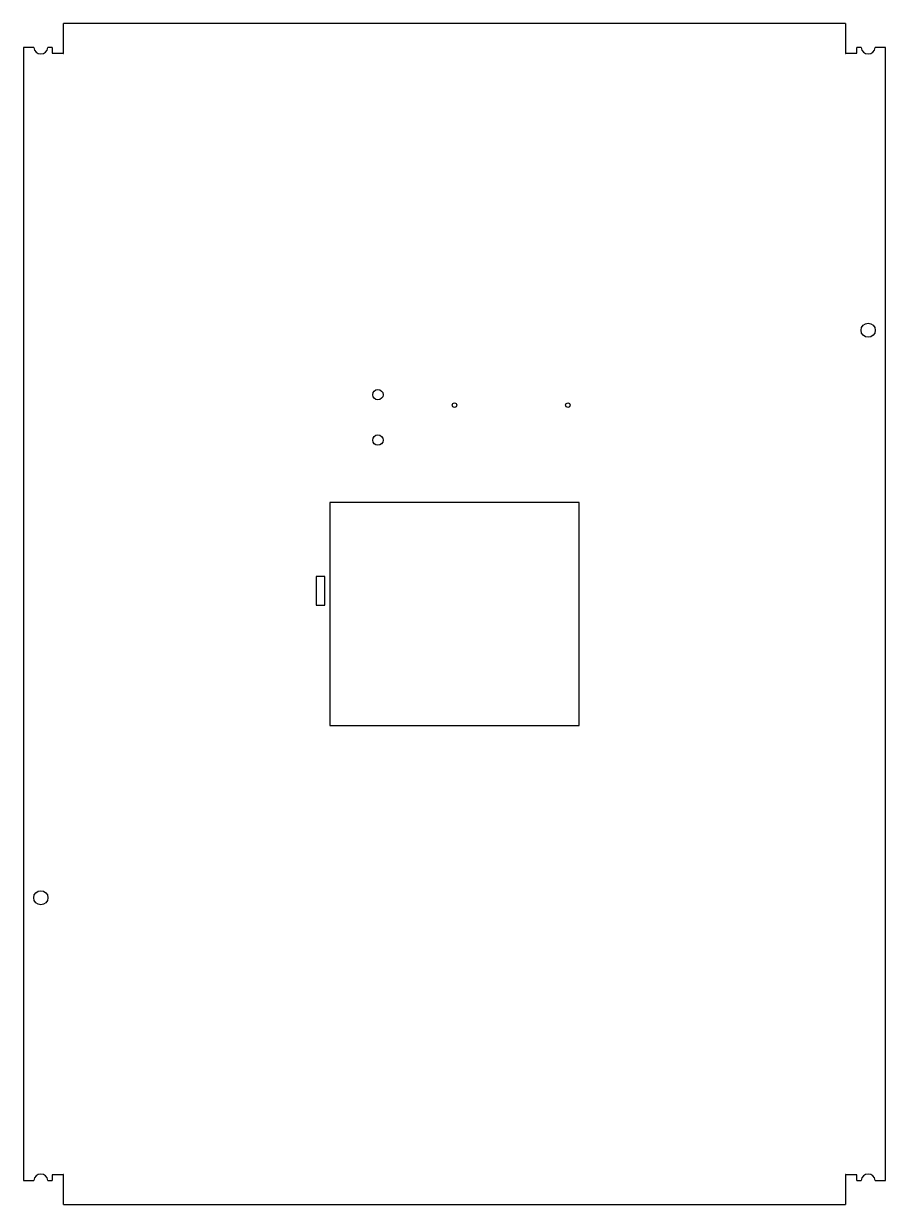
# Model space of a CAD drawing. Header units: inches. Extents: x -9.5 to 9.5, y -13 to 13.
import ezdxf

# ---------------------------------------------------------------- set-up
doc = ezdxf.new("R2010")
doc.units = ezdxf.units.IN
doc.header["$MEASUREMENT"] = 0

msp = doc.modelspace()

# ---------------------------------------------------------------- linework, layer by layer
at = {"color": 7, "linetype": 'Continuous', "lineweight": 25}
for p, q in [((8.62, 13.014), (-8.62, 13.014)), ((-8.62, 12.359), (-8.62, 13.014)), ((8.62, 13.014), (8.62, 12.359)), ((-9.5, 12.485), (-9.5, -12.485)), ((-9.275, 12.485), (-9.5, 12.485)), ((-8.87, 12.485), (-8.965, 12.485)), ((-8.87, 12.485), (-8.87, 12.365)), ((-8.87, 12.365), (-8.626, 12.365)), ((-8.626, 12.365), (-8.626, 12.359)), ((-8.626, 12.359), (-8.62, 12.359)), ((8.62, 12.359), (8.626, 12.359)), ((8.626, 12.359), (8.626, 12.365)), ((8.626, 12.365), (8.87, 12.365)), ((8.87, 12.365), (8.87, 12.485)), ((8.965, 12.485), (8.87, 12.485)), ((9.5, 12.485), (9.275, 12.485)), ((9.5, -12.485), (9.5, 12.485)), ((-2.75, 2.455), (-2.75, -2.455)), ((2.75, 2.455), (-2.75, 2.455)), ((2.75, -2.455), (2.75, 2.455)), ((-2.86, 0.825), (-3.05, 0.825)), ((-3.05, 0.825), (-3.05, 0.195)), ((-2.86, 0.195), (-2.86, 0.825)), ((-3.05, 0.195), (-2.86, 0.195)), ((-2.75, -2.455), (2.75, -2.455)), ((-9.5, -12.485), (-9.275, -12.485)), ((-8.965, -12.485), (-8.87, -12.485)), ((-8.626, -12.365), (-8.87, -12.365)), ((-8.87, -12.365), (-8.87, -12.485)), ((-8.62, -12.359), (-8.626, -12.359)), ((-8.626, -12.359), (-8.626, -12.365)), ((-8.62, -13.014), (-8.62, -12.359)), ((8.626, -12.359), (8.62, -12.359)), ((8.62, -12.359), (8.62, -13.014)), ((8.626, -12.365), (8.626, -12.359)), ((8.87, -12.365), (8.626, -12.365)), ((8.87, -12.485), (8.87, -12.365)), ((8.87, -12.485), (8.965, -12.485)), ((9.275, -12.485), (9.5, -12.485)), ((-8.62, -13.014), (8.62, -13.014))]:
    msp.add_line(p, q, dxfattribs=at)
for centre, radius in [((9.12, 6.255), 0.156), ((-1.687, 4.835), 0.114), ((0, 4.605), 0.05), ((2.5, 4.605), 0.05), ((-1.687, 3.835), 0.114), ((-9.12, -6.255), 0.156)]:
    msp.add_circle(centre, radius, dxfattribs=at)
for centre, start, end in [((-9.12, 12.505), 187.3659, 352.6341), ((9.12, 12.505), 187.3659, 352.6341), ((-9.12, -12.505), 7.3659, 172.6341), ((9.12, -12.505), 7.3659, 172.6341)]:
    msp.add_arc(centre, 0.156, start, end, dxfattribs=at)

doc.saveas('drawing.dxf')
